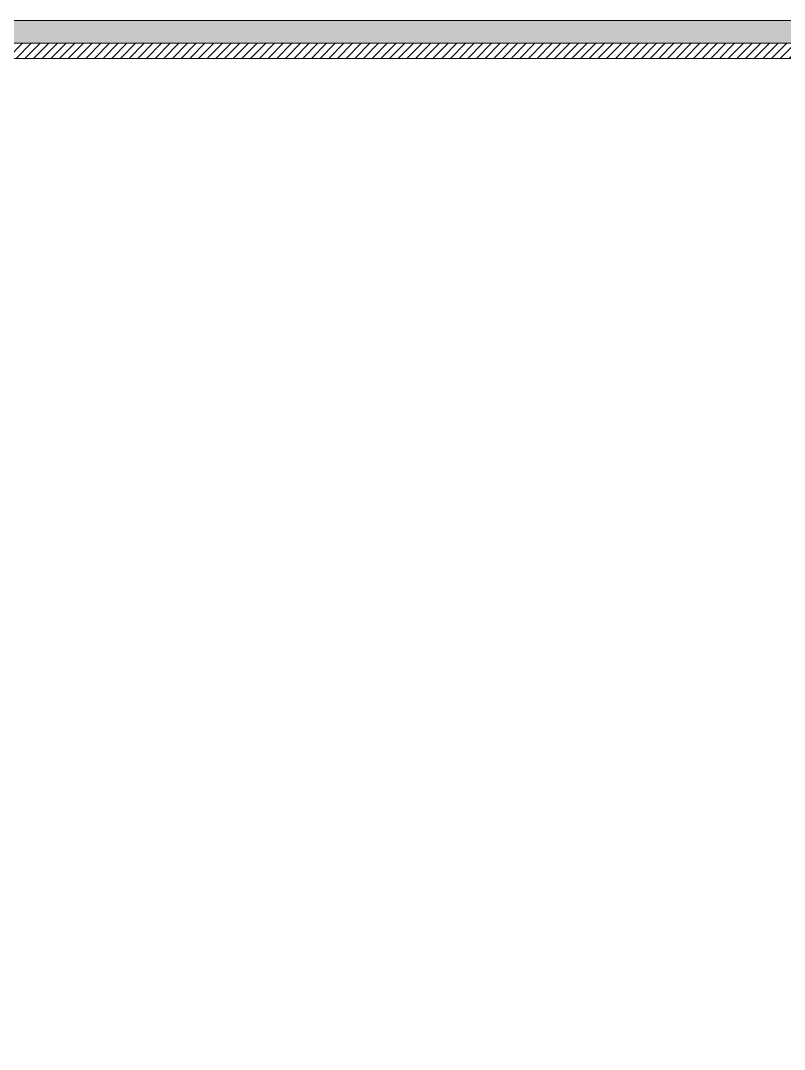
# Model space of a CAD drawing. Header units: millimetres. Extents: x -162958 to 167200, y -450 to 146301.
# Drawn here: x 143000 to 153108, y 132684 to 146301 of the extents above; entities that cross this region are included whole.
import ezdxf

# ---------------------------------------------------------------- set-up
doc = ezdxf.new("R2010")
doc.units = ezdxf.units.MM
doc.linetypes.add('Xr_MB nha xuong CM2$0$DASHED', pattern=[0.75, 0.5, -0.25])
for name, color, linetype, lineweight in [('CJSC.8-Cua', 15, 'Continuous', 5), ('Xr_MB nha xuong CM2$0$A-Solid-Wall H', 9, 'Continuous', 18), ('Xr_MB nha xuong CM2$0$A-Solid-WallC', 2, 'Continuous', 5), ('Xr_MB nha xuong CM2$0$A-Solid-WallL', 6, 'Continuous', 5), ('Xr_MB nha xuong CM2$0$CJSC.4-Net manh', 8, 'Continuous', 5)]:
    doc.layers.add(name, color=color, linetype=linetype, lineweight=lineweight)

# ---------------------------------------------------------------- blocks, each defined once
blk = doc.blocks.new('Xr_MB nha xuong CM2$0$20261F 幕墙')
at = {"layer": 'Xr_MB nha xuong CM2$0$A-Solid-Wall H'}
h = blk.add_hatch(dxfattribs=at)
h.set_pattern_fill('GOST_WOOD', color=256, scale=25, angle=-90)
h.paths.add_polyline_path([(3287202, 2404334), (3327603, 2404334), (3327603, 2390984), (3327303, 2390984), (3327303, 2404034), (3287202, 2404034)])
h = blk.add_hatch(dxfattribs=at)
h.set_pattern_fill('ANSI31', color=256, scale=650)
h.set_pattern_definition([(45, (2194615.53, 817811.32), (-57.452426, 57.452426), [])])
h.paths.add_polyline_path([(3287502, 2404034), (3327303, 2404034), (3327303, 2403834), (3287502, 2403834)])
at = {"layer": 'Xr_MB nha xuong CM2$0$A-Solid-WallC', "linetype": 'ByBlock', "lineweight": 0, "ltscale": 0.1}
blk.add_lwpolyline([(3287502, 2404034), (3327303, 2404034), (3327303, 2403834), (3287502, 2403834)], close=True, dxfattribs=at)
at = {"layer": 'Xr_MB nha xuong CM2$0$A-Solid-WallL'}
blk.add_lwpolyline([(3287202, 2404334), (3327603, 2404334), (3327603, 2390984), (3327303, 2390984), (3327303, 2404034), (3287202, 2404034)], close=True, dxfattribs=at)

msp = doc.modelspace()

# ---------------------------------------------------------------- block references
at = {"layer": 'CJSC.8-Cua'}
msp.add_blockref('Xr_MB nha xuong CM2$0$20261F 幕墙', (-3161603.5, -2258033.7), dxfattribs=at)

# ---------------------------------------------------------------- next in the draw order: linework, layer by layer
at = {"layer": 'Xr_MB nha xuong CM2$0$CJSC.4-Net manh', "linetype": 'Xr_MB nha xuong CM2$0$DASHED', "ltscale": 2000, "const_width": 3}
msp.add_lwpolyline([(-0.2, -0.2), (165999.8, -0.2), (165999.8, 146299.9), (-0.2, 146299.9)], close=True, dxfattribs=at)

doc.saveas('drawing.dxf')
